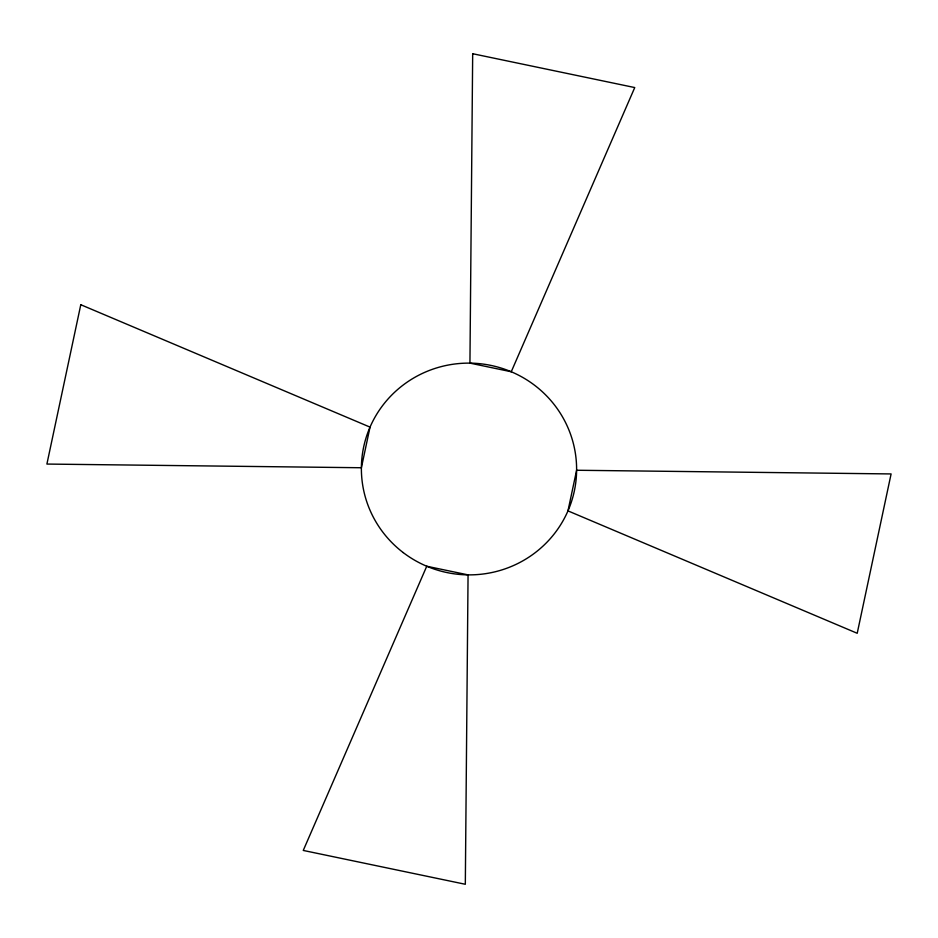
<?xml version="1.0" encoding="UTF-8"?>
<svg xmlns="http://www.w3.org/2000/svg" width="938" height="938" viewBox="0 0 938 938"><rect width="100%" height="100%" fill="white"/><g stroke="black" fill="none" stroke-linecap="round" stroke-linejoin="round"><path stroke-width="1.41" d="M468.062 574.877L465.318 884.276L303.255 850.438L426.743 566.247L468.062 574.877M472.682 53.724L469.938 363.123L511.257 371.753L634.745 87.562L472.682 53.724M80.785 304.721L46.9 464.064L361.388 467.745L370.029 427.118L80.785 304.721M576.612 470.255L567.971 510.882L857.215 633.279L891.1 473.936L576.612 470.255M403.164 552.552A107.636 105.865 5.5 0 0 575.639 483.551A107.636 105.865 5.5 0 0 428.197 370.897A107.636 105.865 5.5 0 0 403.164 552.552"/></g></svg>
